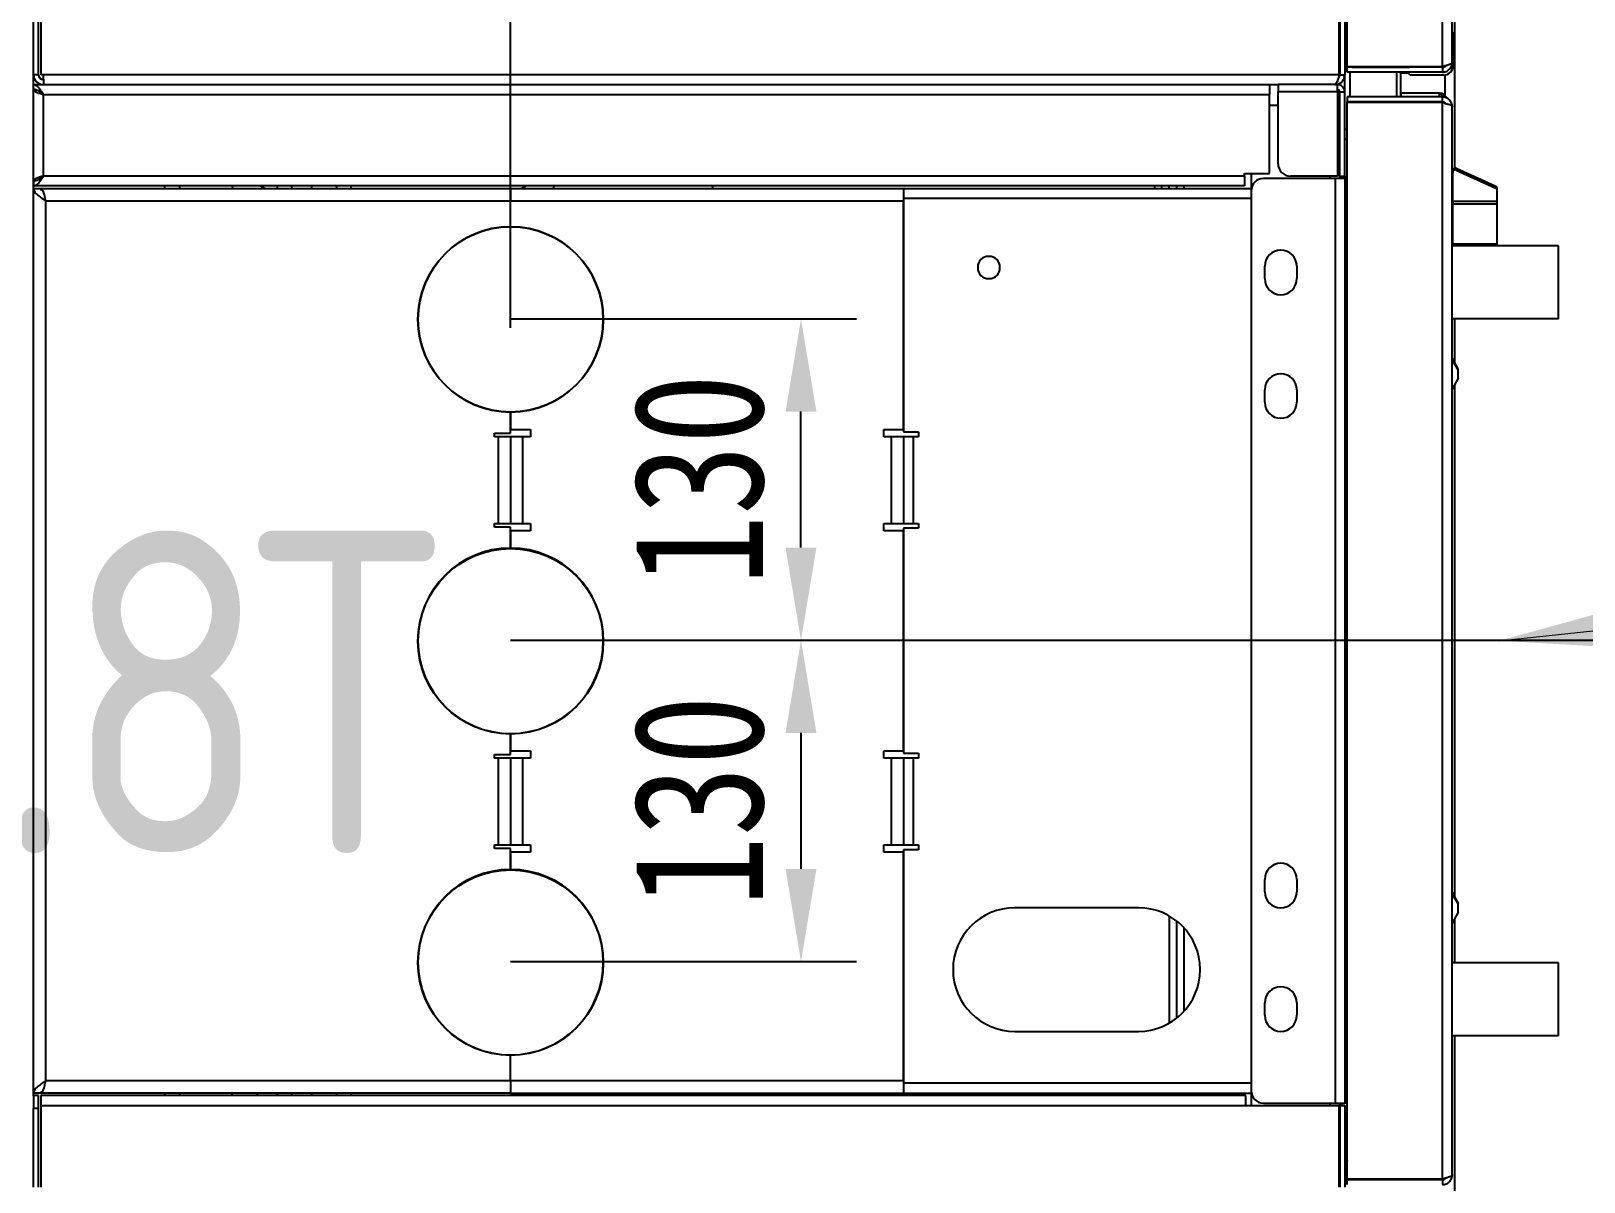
# Model space of a CAD drawing. Header units: millimetres. Extents: x 0 to 87554, y -20854 to 20404.
# Drawn here: x 11843 to 12472, y -14495 to -14029 of the extents above; entities that cross this region are included whole.
import ezdxf

# ---------------------------------------------------------------- set-up
doc = ezdxf.new("R2010")
doc.units = ezdxf.units.MM
doc.layers.get('0').update_dxf_attribs({"lineweight": 15})
doc.layers.get('Defpoints').update_dxf_attribs({"lineweight": 15})
doc.layers.add('THICK', color=7, linetype='Continuous', lineweight=0)
doc.layers.add('标注', color=1, linetype='Continuous', lineweight=18)
doc.styles.get("Standard").update_dxf_attribs({"font": 'isocp.shx', "width": 0.707, "bigfont": 'hztxt.shx'})
doc.styles.add('txtstyle_200', font='tssdeng.shx', dxfattribs={"bigfont": 'hztxt.shx'})
doc.styles.add('仿宋', font='', dxfattribs={"width": 0.8})
doc.styles.get('仿宋').set_extended_font_data('仿宋_gb2312')
doc.dimstyles.new('12倍', dxfattribs={"dimscale": 21, "dimtxt": 3.5, "dimasz": 2.5, "dimexe": 1.5, "dimexo": 0, "dimgap": 1, "dimtad": 1, "dimtoh": 1, "dimdsep": 46, "dimtxsty": '仿宋', "dimcen": 2.5, "dimdle": 5, "dimclrd": 4, "dimclre": 4, "dimclrt": 3, "dimadec": 0, "dimazin": 0, "dimtfac": 1, "dimtmove": 0, "dimatfit": 3, "dimfxl": 1, "dimtolj": 1, "dimarcsym": 0})
doc.dimstyles.new('DJ', dxfattribs={"dimtxt": 75, "dimasz": 75, "dimexe": 20, "dimexo": 0, "dimgap": 20, "dimtad": 1, "dimdec": 1, "dimtxsty": 'Standard', "dimcen": 10, "dimclrd": 95, "dimclre": 95, "dimclrt": 95, "dimadec": 0, "dimazin": 0, "dimtfac": 1, "dimtdec": 1, "dimtmove": 1, "dimatfit": 3, "dimfxl": 1, "dimlwd": 13, "dimlwe": 15, "dimarcsym": 0})

# ---------------------------------------------------------------- blocks, each defined once
blk = doc.blocks.new('*D179')
at = {"color": 4, "linetype": 'Continuous', "lineweight": -2}
for p, q in [((12982.34, -13472.73), (13207.77, -13472.73)), ((13185.27, -14238.23), (13185.27, -13510.23)), ((12071.82, -14275.73), (13207.77, -14275.73))]:
    blk.add_line(p, q, dxfattribs=at)
at = {"color": 4, "lineweight": -3}
for points in [[(13179.02, -13510.23), (13191.52, -13510.23), (13185.27, -13472.73)], [(13179.02, -14238.23), (13191.52, -14238.23), (13185.27, -14275.73)]]:
    blk.add_solid(points, dxfattribs=at)
at = {"layer": 'Defpoints', "color": 0, "lineweight": -3}
for p in [(12982.34, -13472.73), (13185.27, -13472.73), (12071.82, -14275.73)]:
    blk.add_point(p, dxfattribs=at)
at = {"color": 3, "lineweight": -3, "insert": (13144.02, -13874.23), "char_height": 52.5, "attachment_point": 5, "rotation": 90, "style": '仿宋'}
blk.add_mtext('\\A1;About803', dxfattribs=at)
blk = doc.blocks.new('*D180')
at = {"color": 4, "linetype": 'Continuous', "lineweight": -2}
for p, q in [((12071.82, -14275.73), (13207.77, -14275.73)), ((13185.27, -14688.23), (13185.27, -14313.23)), ((12167.51, -14725.73), (13207.77, -14725.73))]:
    blk.add_line(p, q, dxfattribs=at)
at = {"color": 4, "lineweight": -3}
for points in [[(13179.02, -14313.23), (13191.52, -14313.23), (13185.27, -14275.73)], [(13179.02, -14688.23), (13191.52, -14688.23), (13185.27, -14725.73)]]:
    blk.add_solid(points, dxfattribs=at)
at = {"layer": 'Defpoints', "color": 0, "lineweight": -3}
for p in [(12071.82, -14275.73), (13185.27, -14275.73), (12167.51, -14725.73)]:
    blk.add_point(p, dxfattribs=at)
at = {"color": 3, "lineweight": -3, "insert": (13144.02, -14500.73), "char_height": 52.5, "attachment_point": 5, "rotation": 90, "style": '仿宋'}
blk.add_mtext('\\A1;450', dxfattribs=at)
blk = doc.blocks.new('A$C1B2D4C3C')
at = {"color": 87, "linetype": 'Continuous', "lineweight": 25}
for p, q in [((462, 617), (494, 617)), ((494, 617), (494, 615)), ((498.9, 617), (494, 617)), ((498.9, 617), (912, 617)), ((499, 615), (499, 617)), ((500, 614), (500, 617)), ((866, 617), (866, 614)), ((867, 127), (867, 617)), ((869, 617), (867, 617)), ((869.1, 616.34), (869.1, 617)), ((869.1, 617), (905.9, 617)), ((905.9, 616.34), (905.9, 617)), ((906, 617), (908, 617)), ((908, 617), (908, 613)), ((912, 615), (912, 617)), ((912, 617), (944, 617)), ((462, 615), (494, 615)), ((495, 614), (462, 614)), ((494, 615), (499, 615)), ((495, 614), (495, 126.5)), ((499, 614), (495, 614)), ((499, 126.5), (499, 614)), ((500, 424), (500, 613.9)), ((500.82, 613.9), (500, 613.9)), ((505, 612), (861, 612)), ((505, 424), (505, 612)), ((861, 612), (861, 424)), ((865.18, 613.9), (866, 613.9)), ((866, 613.9), (866, 424)), ((871, 127), (871, 613)), ((871, 613), (904, 613)), ((904, 613), (904, 117)), ((908, 613), (908, 117)), ((908, 613), (908, 113.5)), ((910, 613), (908, 613)), ((910, 613), (912, 613)), ((912, 615), (944, 615)), ((945, 614), (912, 614)), ((912, 613), (912, 614)), ((912, 88.7), (912, 613)), ((500, 564), (499, 564)), ((867, 564), (866, 564)), ((500, 558), (499, 558)), ((867, 558), (866, 558)), ((500, 536.78), (499, 536.78)), ((500, 518.49), (499, 518.49)), ((867, 518.49), (866, 518.49)), ((499, 512.49), (500, 512.49)), ((866, 512.37), (866.97, 512.49)), ((866.97, 512.49), (867, 512.49)), ((500, 504.49), (499, 504.49)), ((866.97, 504.49), (866, 504.62)), ((867, 504.49), (866.97, 504.49)), ((500, 494.49), (499, 494.49)), ((867, 494.49), (866, 494.49)), ((499, 488.49), (500, 488.49)), ((866, 488.49), (867, 488.49)), ((599, 424), (599, 430.5)), ((599, 430.5), (600.5, 430.5)), ((600.5, 430.5), (600.5, 429)), ((635.5, 429), (600.5, 429)), ((600.5, 429), (600.5, 424)), ((635.5, 429), (635.5, 430.5)), ((635.5, 430.5), (637, 430.5)), ((635.5, 424), (635.5, 429)), ((637, 430.5), (637, 424)), ((729, 424), (729, 430.5)), ((729, 430.5), (730.5, 430.5)), ((730.5, 430.5), (730.5, 429)), ((765.5, 429), (730.5, 429)), ((730.5, 429), (730.5, 424)), ((765.5, 429), (765.5, 430.5)), ((765.5, 430.5), (767, 430.5)), ((765.5, 424), (765.5, 429)), ((767, 430.5), (767, 424)), ((505, 424), (500, 424)), ((500, 424), (500, 265)), ((505, 424), (515.5, 424)), ((505, 265), (505, 424)), ((590.5, 424), (599, 424)), ((597.5, 424), (590.5, 424)), ((597.5, 416), (597.5, 424)), ((635.5, 424), (600.5, 424)), ((600.5, 424), (600.5, 419)), ((635.5, 419), (635.5, 424)), ((637, 424), (645.5, 424)), ((645.5, 424), (638.5, 424)), ((638.5, 424), (638.5, 416)), ((720.5, 424), (729, 424)), ((727.5, 424), (720.5, 424)), ((727.5, 416), (727.5, 424)), ((765.5, 424), (730.5, 424)), ((730.5, 424), (730.5, 419)), ((765.5, 419), (765.5, 424)), ((767, 424), (775.5, 424)), ((775.5, 424), (768.5, 424)), ((768.5, 424), (768.5, 416)), ((850.5, 424), (861, 424)), ((866, 424), (861, 424)), ((861, 424), (861, 265)), ((866, 424), (866, 265)), ((600.5, 416), (597.5, 416)), ((600.5, 419), (635.5, 419)), ((600.5, 419), (600.5, 416)), ((635.5, 416), (635.5, 419)), ((638.5, 416), (635.5, 416)), ((730.5, 416), (727.5, 416)), ((730.5, 419), (765.5, 419)), ((730.5, 419), (730.5, 416)), ((765.5, 416), (765.5, 419)), ((768.5, 416), (765.5, 416)), ((499, 406.78), (500, 406.78)), ((499, 342.17), (500, 342.17)), ((866, 342.17), (867, 342.17)), ((597.5, 265), (597.5, 273)), ((597.5, 273), (600.5, 273)), ((600.5, 273), (600.5, 270)), ((635.5, 270), (635.5, 273)), ((635.5, 273), (638.5, 273)), ((638.5, 273), (638.5, 265)), ((727.5, 265), (727.5, 273)), ((727.5, 273), (730.5, 273)), ((730.5, 273), (730.5, 270)), ((765.5, 273), (768.5, 273)), ((765.5, 270), (765.5, 273)), ((768.5, 273), (768.5, 265)), ((504, 265), (500, 265)), ((500, 265), (500, 124.4)), ((598.5, 265), (504, 265)), ((504, 124.4), (504, 265)), ((505, 265), (597.5, 265)), ((598.5, 259), (598.5, 265)), ((600.5, 270), (600.5, 265)), ((635.5, 270), (600.5, 270)), ((635.5, 265), (600.5, 265)), ((600.5, 265), (600.5, 261)), ((635.5, 265), (635.5, 270)), ((635.5, 261), (635.5, 265)), ((728.5, 265), (637.5, 265)), ((637.5, 265), (637.5, 259)), ((638.5, 265), (727.5, 265)), ((728.5, 259), (728.5, 265)), ((730.5, 270), (730.5, 265)), ((765.5, 270), (730.5, 270)), ((765.5, 265), (730.5, 265)), ((730.5, 265), (730.5, 261)), ((765.5, 265), (765.5, 270)), ((765.5, 261), (765.5, 265)), ((862, 265), (767.5, 265)), ((767.5, 265), (767.5, 259)), ((768.5, 265), (861, 265)), ((866, 265), (862, 265)), ((862, 265), (862, 124.4)), ((866, 265), (866, 124.4)), ((600.5, 259), (598.5, 259)), ((600.5, 261), (635.5, 261)), ((600.5, 261), (600.5, 259)), ((635.5, 259), (635.5, 261)), ((637.5, 259), (635.5, 259)), ((730.5, 259), (728.5, 259)), ((730.5, 261), (765.5, 261)), ((730.5, 261), (730.5, 259)), ((765.5, 259), (765.5, 261)), ((767.5, 259), (765.5, 259)), ((525, 220), (525, 170)), ((575, 170), (575, 220)), ((500, 163.5), (499, 163.5)), ((867, 163.5), (866, 163.5)), ((499, 160.5), (500, 160.5)), ((500, 157.5), (499, 157.5)), ((571.65, 157.5), (528.35, 157.5)), ((866, 160.5), (867, 160.5)), ((866, 157.5), (867, 157.5)), ((499, 154.5), (500, 154.5)), ((499, 151.5), (500, 151.5)), ((530.38, 154.5), (569.62, 154.5)), ((533.18, 151.5), (566.82, 151.5)), ((866, 154.5), (867, 154.5)), ((866, 151.5), (867, 151.5)), ((495, 126.5), (495, 88.7)), ((495, 126.5), (499, 126.5)), ((871, 127), (867, 127)), ((871, 127), (872, 127)), ((872, 127), (872, 126.5)), ((872, 126.5), (872, 117)), ((501, 124.4), (495, 124.4)), ((496, 119.4), (496, 90.4)), ((865, 124.4), (501, 124.4)), ((872, 124.4), (865, 124.4)), ((870, 90.4), (870, 119.4)), ((531.5, 118.9), (536.5, 118.9)), ((581.5, 118.9), (586.5, 118.9)), ((779.5, 118.9), (784.5, 118.9)), ((829.5, 118.9), (834.5, 118.9)), ((872, 117), (904, 117)), ((876, 113.5), (905, 113.5)), ((899.5, 113.5), (899.5, 117)), ((908, 117), (904, 117)), ((905, 89.5), (905, 113.5)), ((908, 113.5), (905, 113.5)), ((908, 89.5), (908, 113.5)), ((871, 89.5), (871, 108.5)), ((530.5, 106), (530.36, 106)), ((536.5, 105.9), (531.5, 105.9)), ((580.5, 106), (580.35, 106)), ((586.5, 105.9), (581.5, 105.9)), ((784.5, 105.9), (779.5, 105.9)), ((785.64, 106), (785.5, 106)), ((834.5, 105.9), (829.5, 105.9)), ((835.64, 106), (835.5, 106)), ((462, 88.7), (495, 88.7)), ((495, 88.5), (462, 88.5)), ((466.5, 88.7), (466.5, 88.5)), ((496, 92.5), (495, 92.5)), ((495, 88.5), (496, 88.5)), ((495, 88.5), (495, 86.5)), ((495.5, 88.5), (495.5, 87.83)), ((870, 90.4), (496, 90.4)), ((496, 90.4), (496, 86.4)), ((871, 92.5), (870, 92.5)), ((870, 86.4), (870, 90.4)), ((870, 88.5), (871, 88.5)), ((870.5, 88.5), (870.5, 88.46)), ((905, 89.5), (871, 89.5)), ((871, 88.5), (905, 88.5)), ((871, 88.5), (871, 86.5)), ((899.5, 88.5), (899.5, 89.5)), ((903, 89.5), (903, 88.5)), ((903, 88.6), (905.44, 88.6)), ((905, 89.5), (906, 89.5)), ((905, 88.5), (905, 86.5)), ((906, 89.5), (908, 89.5)), ((907.83, 88.5), (908.62, 88.5)), ((907.86, 88.6), (908.55, 88.6)), ((911.5, 88.6), (913, 88.6)), ((912, 88.7), (945, 88.7)), ((912, 88.5), (912, 86.5)), ((945, 88.5), (912, 88.5)), ((913, 88.7), (913, 88.5)), ((916.5, 88.7), (916.5, 88.5)), ((495, 86.5), (462, 86.5)), ((463, 85.5), (465, 85.5)), ((465, 47), (465, 85.5)), ((465.1, 85.5), (465.2, 85.5)), ((465.1, 85.5), (465.1, 85.5)), ((465.1, 83.45), (465.1, 75.5)), ((465.1, 83.45), (465.2, 83.45)), ((465.2, 85.5), (900.8, 85.5)), ((465.2, 47), (465.2, 85.5)), ((472, 85.9), (472, 86.5)), ((472, 85.9), (473.74, 85.9)), ((473.74, 86.5), (473.74, 85.9)), ((473.74, 85.9), (484, 85.9)), ((484, 86.5), (484, 85.9)), ((496, 86.4), (870, 86.4)), ((496, 85.5), (496, 86.4)), ((870, 86.4), (870, 85.5)), ((871, 86.5), (905, 86.5)), ((885.9, 86.5), (885.9, 85.5)), ((889.9, 86.5), (889.9, 85.5)), ((900.8, 85.5), (900.9, 85.5)), ((900.8, 47), (900.8, 85.5)), ((900.9, 83.45), (900.8, 83.45)), ((900.9, 85.5), (900.9, 85.5)), ((900.9, 75.5), (900.9, 83.45)), ((903, 85.5), (901, 85.5)), ((901, 47), (901, 85.5)), ((903, 47), (903, 85.5)), ((913, 84.5), (903, 84.5)), ((905, 86.5), (912, 86.5)), ((945, 86.5), (912, 86.5)), ((913, 85.5), (915, 85.5)), ((913, 47), (913, 85.5)), ((915, 47), (915, 85.5)), ((915.1, 85.5), (915.2, 85.5)), ((915.1, 85.5), (915.1, 85.5)), ((915.1, 83.45), (915.1, 75.5)), ((915.1, 83.45), (915.2, 83.45)), ((915.2, 85.5), (1400.8, 85.5)), ((915.2, 47), (915.2, 85.5)), ((925.9, 86.5), (925.9, 85.5)), ((465.1, 75.5), (465.1, 60.5)), ((465.2, 75.5), (465.1, 75.5)), ((900.8, 75.5), (900.9, 75.5)), ((900.9, 60.5), (900.9, 75.5)), ((915.1, 75.5), (915.1, 60.5)), ((915.2, 75.5), (915.1, 75.5)), ((465.1, 65.55), (465, 65.55)), ((465.1, 64), (465, 64)), ((465.1, 63.8), (465, 63.8)), ((901, 65.55), (900.9, 65.55)), ((901, 64), (900.9, 64)), ((901, 63.8), (900.9, 63.8)), ((913, 65.55), (903, 65.55)), ((913, 64), (903, 64)), ((904.5, 63.8), (903, 63.8)), ((904.5, 48.3), (904.5, 63.8)), ((912.7, 64), (912.7, 61)), ((915.1, 65.55), (915, 65.55)), ((915.1, 64), (915, 64)), ((915.1, 63.8), (915, 63.8)), ((465.1, 60.5), (465.2, 60.5)), ((465.1, 47), (465.1, 60.5)), ((900.8, 60.5), (900.9, 60.5)), ((900.9, 47), (900.9, 60.5)), ((911.8, 60.1), (913, 61.3)), ((911.8, 46.6), (911.8, 60.1)), ((915.1, 60.5), (915.2, 60.5)), ((915.1, 47), (915.1, 60.5)), ((465, 47), (463, 47)), ((465.1, 48.3), (465, 48.3)), ((465.2, 47), (465.1, 47)), ((465.2, 47), (900.8, 47)), ((900.8, 47), (900.9, 47)), ((901, 48.3), (900.9, 48.3)), ((901, 47), (903, 47)), ((904.5, 48.3), (903, 48.3)), ((911.85, 46), (903.59, 46)), ((915, 47), (913, 47)), ((915.1, 48.3), (915, 48.3)), ((915.2, 47), (915.1, 47)), ((915.2, 47), (1400.8, 47)), ((424.25, 42), (523.25, 42)), ((467, 43), (899, 43)), ((523.25, 0), (523.25, 43)), ((552.75, 0), (552.75, 43)), ((552.75, 42), (570.68, 42)), ((573.2, 40.64), (568.82, 43)), ((573.2, 40.64), (576.66, 40.64)), ((576.66, 40.64), (580.7, 43)), ((576.66, 40.64), (576.8, 40.64)), ((581.17, 43), (576.8, 40.64)), ((579.32, 42), (786.68, 42)), ((789.2, 40.64), (784.82, 43)), ((789.2, 40.64), (792.66, 40.64)), ((792.66, 40.64), (796.7, 43)), ((792.66, 40.64), (792.8, 40.64)), ((797.18, 43), (792.8, 40.64)), ((795.32, 42), (813.25, 42)), ((813.25, 0), (813.25, 43)), ((842.75, 0), (842.75, 43)), ((842.75, 42.8), (843.41, 42.8)), ((843.41, 24.8), (843.41, 42.8)), ((843.41, 42.8), (859.71, 42.8)), ((843.54, 43), (843.54, 42.8)), ((859.5, 43), (859.5, 42.8)), ((859.71, 42.8), (859.71, 24.8)), ((860.66, 42.8), (859.71, 42.8)), ((860.66, 24.8), (860.66, 42.8)), ((860.66, 42.8), (872.5, 42.8)), ((873.41, 41.39), (866.15, 25.39)), ((874.18, 41.39), (866.92, 25.39)), ((873.27, 42.8), (872.5, 42.8)), ((873.41, 41.39), (874.18, 41.39)), ((874.27, 41.8), (873.5, 41.8)), ((874.25, 42), (995.68, 42)), ((929, 42.6), (915.8, 42.6)), ((917, 43), (1399, 43)), ((929.4, 43), (929, 42.6)), ((866.92, 25.39), (866.15, 25.39)), ((842.75, 24.8), (843.41, 24.8)), ((843.41, 24.8), (859.71, 24.8)), ((859.71, 24.8), (860.66, 24.8)), ((860.66, 24.8), (865.24, 24.8)), ((865.24, 24.8), (866.01, 24.8)), ((523.25, 0), (552.75, 0)), ((813.25, 0), (842.75, 0))]:
    blk.add_line(p, q, dxfattribs=at)
at = {"color": 87, "linetype": 'Continuous', "lineweight": 25, "flags": 128}
for points in [[(871, 613), (871, 613)], [(904, 613), (904, 613)], [(866, 536.3), (866.05, 536.31), (867, 536.45)], [(499, 526.65), (499.24, 526.58), (500, 526.24)], [(500, 417.32), (499.24, 416.98), (499, 416.91)], [(867, 406.55), (866.05, 406.69), (866, 406.7)], [(495, 88.08), (495.64, 87.75), (496, 87.5)], [(870, 88.33), (870.41, 88.44), (871, 88.5)], [(465, 85.5), (465.05, 85.5), (465.2, 85.49)], [(472.57, 85.5), (472.56, 85.51), (472, 85.9)], [(473.74, 85.9), (473.97, 85.66), (474.14, 85.5)], [(484, 85.9), (483.44, 85.51), (483.43, 85.5)], [(900.8, 85.49), (900.95, 85.5), (901, 85.5)], [(915, 85.5), (915.05, 85.5), (915.2, 85.49)], [(465.2, 74.61), (465.18, 74.72), (465.1, 75.5)], [(900.9, 75.5), (900.82, 74.72), (900.8, 74.61)], [(915.2, 74.61), (915.18, 74.72), (915.1, 75.5)]]:
    blk.add_lwpolyline(points, dxfattribs=at)
at = {"color": 87, "linetype": 'Continuous', "lineweight": 25}
for centre, radius, start, end in [((912, 613), 4, 90, 180), ((912, 613), 2, 90, 180), ((870, 522.5), 4, 138.59038, 180), ((553, 424), 37.5, 0, 180), ((683, 424), 37.5, 0, 180), ((813, 424), 37.5, 0, 180), ((553, 424), 37.5, 180, 270), ((553, 424), 37.5, 270, 0), ((683, 424), 37.5, 180, 270), ((683, 424), 37.5, 270, 0), ((813, 424), 37.5, 180, 270), ((813, 424), 37.5, 270, 0), ((870, 420.5), 4, 180, 221.40962), ((550, 220), 25, 90, 180), ((550, 220), 25, 0, 90), ((834, 230.5), 4.5, 90, 270), ((834, 230.5), 4.5, 270, 90), ((550, 170), 25, 180, 0), ((501, 119.4), 5, 90, 180), ((865, 119.4), 5, 0, 90), ((531.5, 112.4), 6.5, 90, 270), ((536.5, 112.4), 6.5, 270, 90), ((581.5, 112.4), 6.5, 90, 270), ((586.5, 112.4), 6.5, 270, 90), ((779.5, 112.4), 6.5, 90, 270), ((784.5, 112.4), 6.5, 270, 90), ((829.5, 112.4), 6.5, 90, 270), ((834.5, 112.4), 6.5, 270, 90), ((876, 108.5), 5, 90, 180), ((905, 89.5), 3, 270, 0), ((905, 89.5), 1, 270, 0), ((465.05, 83.45), 0.05, 360, 180), ((493, 83.5), 3, 41.81031, 90), ((871, 85.5), 1, 90, 180), ((900.95, 83.45), 0.05, 0, 180), ((915.05, 83.45), 0.05, 360, 180), ((915.8, 46.6), 4, 180, 270), ((872.5, 41.8), 0.999, 359.93349, 89.94515), ((873.27, 41.8), 0.999, 359.93349, 89.94601), ((872.5, 41.8), 1, 335.59473, 0.00284), ((873.27, 41.8), 1, 335.59427, 359.99936), ((865.24, 25.8), 0.998, 270.03124, 335.63166), ((866.01, 25.8), 0.998, 270.03177, 335.63114)]:
    blk.add_arc(centre, radius, start, end, dxfattribs=at)
for points, knots in [([(505, 612), (504.58, 612.66), (503.75, 613.97), (502.5, 615.62), (501.25, 616.77), (500.42, 616.92), (500, 617)], [0, 0, 0, 0, 0.25001, 0.499996, 0.750003, 1, 1, 1, 1]), ([(866, 617), (865.58, 616.92), (864.75, 616.77), (863.5, 615.62), (862.25, 613.97), (861.42, 612.66), (861, 612)], [0, 0, 0, 0, 0.249997, 0.500004, 0.74999, 1, 1, 1, 1]), ([(867, 617), (867.06, 616.67), (867.18, 616), (868.11, 615), (869.43, 614), (870.48, 613.33), (871, 613)], [0, 0, 0, 0, 0.249999, 0.500012, 0.750003, 1, 1, 1, 1]), ([(869, 617), (869.03, 616.67), (869.09, 616), (869.55, 615), (870.21, 614), (870.74, 613.33), (871, 613)], [0, 0, 0, 0, 0.249999, 0.500026, 0.75001, 1, 1, 1, 1]), ([(871, 613), (870.84, 613.52), (870.52, 614.57), (870.05, 615.89), (869.57, 616.82), (869.26, 616.94), (869.1, 617)], [0, 0, 0, 0, 0.249992, 0.499989, 0.749995, 1, 1, 1, 1]), ([(905.9, 617), (905.74, 616.94), (905.42, 616.82), (904.95, 615.89), (904.47, 614.57), (904.16, 613.52), (904, 613)], [0, 0, 0, 0, 0.2500049, 0.5000111, 0.7500088, 1, 1, 1, 1]), ([(904, 613), (904.52, 613.33), (905.57, 614), (906.89, 615), (907.82, 616), (907.94, 616.67), (908, 617)], [0, 0, 0, 0, 0.249998, 0.499986, 0.750001, 1, 1, 1, 1]), ([(904, 613), (904.26, 613.33), (904.79, 614), (905.45, 615), (905.91, 616), (905.97, 616.67), (906, 617)], [0, 0, 0, 0, 0.249988, 0.499972, 0.750001, 1, 1, 1, 1]), ([(500, 613.9), (500.08, 613.74), (500.23, 613.42), (501.38, 612.95), (503.03, 612.48), (504.34, 612.16), (505, 612)], [0, 0, 0, 0, 0.250006, 0.5, 0.749995, 1, 1, 1, 1]), ([(861, 612), (861.66, 612.16), (862.97, 612.48), (864.62, 612.95), (865.77, 613.42), (865.92, 613.74), (866, 613.9)], [0, 0, 0, 0, 0.250005, 0.500002, 0.749994, 1, 1, 1, 1]), ([(871, 613), (870.84, 613.26), (870.52, 613.78), (870.14, 614.35), (869.91, 614.54), (869.84, 614.6)], [0, 0, 0, 0, 0.410784, 0.821529, 1, 1, 1, 1]), ([(905.16, 614.6), (905.09, 614.54), (904.86, 614.35), (904.47, 613.78), (904.16, 613.26), (904, 613)], [0, 0, 0, 0, 0.178468, 0.589218, 1, 1, 1, 1]), ([(908, 90.5), (908.06, 89.98), (908.18, 88.93), (909.11, 87.61), (910.43, 86.68), (911.48, 86.56), (912, 86.5)], [0, 0, 0, 0, 0.2500038, 0.499998, 0.7500028, 1, 1, 1, 1]), ([(912, 88.7), (911.48, 88.85), (910.43, 89.15), (909.11, 89.6), (908.18, 90.05), (908.06, 90.35), (908, 90.5)], [0, 0, 0, 0, 0.249999, 0.499994, 0.749996, 1, 1, 1, 1]), ([(910.56, 89.12), (910.57, 89.11), (910.72, 88.88), (911.23, 88.6), (911.74, 88.53), (912, 88.5)], [0, 0, 0, 0, 0.0279329, 0.5139598, 1, 1, 1, 1]), ([(463, 47), (463.06, 46.48), (463.18, 45.43), (464.11, 44.11), (465.43, 43.18), (466.48, 43.06), (467, 43)], [0, 0, 0, 0, 0.249987, 0.499995, 0.749995, 1, 1, 1, 1]), ([(465.61, 46.07), (465.6, 46.07), (465.38, 46.22), (465.1, 46.73), (465.03, 47.24), (465, 47.5)], [0, 0, 0, 0, 0.021474, 0.510727, 1, 1, 1, 1]), ([(465, 47), (465.03, 46.74), (465.1, 46.23), (465.38, 45.72), (465.61, 45.57), (465.62, 45.56)], [0, 0, 0, 0, 0.4860128, 0.9720718, 1, 1, 1, 1]), ([(467, 43), (466.85, 43.06), (466.55, 43.18), (466.1, 44.11), (465.65, 45.43), (465.35, 46.48), (465.2, 47)], [0, 0, 0, 0, 0.2500061, 0.5000135, 0.7500112, 1, 1, 1, 1]), ([(465.28, 47), (465.38, 46.71), (465.59, 46.1), (465.79, 45.62), (465.9, 45.37)], [0, 0, 0, 0, 0.4745634, 1, 1, 1, 1]), ([(899, 43), (899.52, 43.06), (900.57, 43.18), (901.89, 44.11), (902.82, 45.43), (902.94, 46.48), (903, 47)], [0, 0, 0, 0, 0.250006, 0.500004, 0.750012, 1, 1, 1, 1]), ([(900.8, 47), (900.65, 46.48), (900.35, 45.43), (899.9, 44.11), (899.45, 43.18), (899.15, 43.06), (899, 43)], [0, 0, 0, 0, 0.249989, 0.499986, 0.749994, 1, 1, 1, 1]), ([(900.1, 45.37), (900.21, 45.62), (900.41, 46.1), (900.62, 46.71), (900.72, 47)], [0, 0, 0, 0, 0.525437, 1, 1, 1, 1]), ([(900.38, 45.56), (900.39, 45.57), (900.62, 45.72), (900.9, 46.23), (900.97, 46.74), (901, 47)], [0, 0, 0, 0, 0.027928, 0.513987, 1, 1, 1, 1]), ([(901, 47.5), (900.98, 47.23), (900.95, 46.83), (900.71, 46.51), (900.62, 46.4)], [0, 0, 0, 0, 0.658772, 1, 1, 1, 1]), ([(902.5, 45.17), (902.84, 45.37), (903.58, 45.79), (904.34, 46.93), (904.45, 47.84), (904.5, 48.3)], [0, 0, 0, 0, 0.301113, 0.650564, 1, 1, 1, 1]), ([(904.5, 48.3), (904.21, 47.84), (903.63, 46.92), (903.06, 46.21), (902.77, 45.85)], [0, 0, 0, 0, 0.506347, 1, 1, 1, 1]), ([(913, 47), (913.06, 46.48), (913.18, 45.43), (914.11, 44.11), (915.43, 43.18), (916.48, 43.06), (917, 43)], [0, 0, 0, 0, 0.249987, 0.499993, 0.749995, 1, 1, 1, 1]), ([(915.61, 46.07), (915.6, 46.07), (915.38, 46.22), (915.1, 46.73), (915.03, 47.24), (915, 47.5)], [0, 0, 0, 0, 0.021453, 0.510719, 1, 1, 1, 1]), ([(915, 47), (915.03, 46.74), (915.1, 46.23), (915.38, 45.72), (915.61, 45.57), (915.62, 45.56)], [0, 0, 0, 0, 0.486011, 0.972072, 1, 1, 1, 1]), ([(917, 43), (916.85, 43.06), (916.55, 43.18), (916.1, 44.11), (915.65, 45.43), (915.35, 46.48), (915.2, 47)], [0, 0, 0, 0, 0.250007, 0.500014, 0.750012, 1, 1, 1, 1]), ([(915.28, 47), (915.38, 46.71), (915.59, 46.1), (915.79, 45.62), (915.9, 45.37)], [0, 0, 0, 0, 0.474574, 1, 1, 1, 1])]:
    blk.add_open_spline(points, degree=3, knots=knots, dxfattribs=at)
blk = doc.blocks.new('*D218')
at = {"color": 4, "linetype": 'Continuous', "lineweight": -2}
for p, q in [((12037.46, -14145.73), (12177.46, -14145.73)), ((12154.96, -14238.23), (12154.96, -14183.23)), ((12037.46, -14275.73), (12177.46, -14275.73))]:
    blk.add_line(p, q, dxfattribs=at)
at = {"color": 4, "lineweight": -3}
for points in [[(12148.71, -14183.23), (12161.21, -14183.23), (12154.96, -14145.73)], [(12148.71, -14238.23), (12161.21, -14238.23), (12154.96, -14275.73)]]:
    blk.add_solid(points, dxfattribs=at)
at = {"layer": 'Defpoints', "color": 0, "lineweight": -3}
for p in [(12037.46, -14145.73), (12154.96, -14145.73), (12037.46, -14275.73)]:
    blk.add_point(p, dxfattribs=at)
at = {"color": 3, "lineweight": -3, "insert": (12113.71, -14210.73), "char_height": 52.5, "attachment_point": 5, "rotation": 90, "style": '仿宋'}
blk.add_mtext('\\A1;130', dxfattribs=at)
blk = doc.blocks.new('*D219')
at = {"color": 4, "linetype": 'Continuous', "lineweight": -2}
for p, q in [((12037.46, -14275.73), (12177.46, -14275.73)), ((12154.96, -14313.23), (12154.96, -14368.23)), ((12037.46, -14405.73), (12177.46, -14405.73))]:
    blk.add_line(p, q, dxfattribs=at)
at = {"color": 4, "lineweight": -3}
for points in [[(12148.71, -14313.23), (12161.21, -14313.23), (12154.96, -14275.73)], [(12148.71, -14368.23), (12161.21, -14368.23), (12154.96, -14405.73)]]:
    blk.add_solid(points, dxfattribs=at)
at = {"layer": 'Defpoints', "color": 0, "lineweight": -3}
for p in [(12037.46, -14275.73), (12037.46, -14405.73), (12154.96, -14405.73)]:
    blk.add_point(p, dxfattribs=at)
at = {"color": 3, "lineweight": -3, "insert": (12113.71, -14340.73), "char_height": 52.5, "attachment_point": 5, "rotation": 90, "style": '仿宋'}
blk.add_mtext('\\A1;130', dxfattribs=at)
blk = doc.blocks.new('*D222')
at = {"color": 4, "linetype": 'Continuous', "lineweight": -2}
for p, q in [((12037.39, -14149.4), (12037.39, -13280.83)), ((13067.39, -13532.74), (13067.39, -13280.83)), ((13029.89, -13303.33), (12074.89, -13303.33))]:
    blk.add_line(p, q, dxfattribs=at)
at = {"color": 4, "lineweight": -3}
for points in [[(12074.89, -13297.08), (12074.89, -13309.58), (12037.39, -13303.33)], [(13029.89, -13297.08), (13029.89, -13309.58), (13067.39, -13303.33)]]:
    blk.add_solid(points, dxfattribs=at)
at = {"layer": 'Defpoints', "color": 0, "lineweight": -3}
for p in [(12037.39, -13303.33), (13067.39, -13532.74), (12037.39, -14149.4)]:
    blk.add_point(p, dxfattribs=at)
at = {"color": 3, "lineweight": -3, "insert": (12552.39, -13262.08), "char_height": 52.5, "attachment_point": 5, "style": '仿宋'}
blk.add_mtext('\\A1;About1030', dxfattribs=at)

msp = doc.modelspace()

# ---------------------------------------------------------------- linework, layer by layer
at = {"color": 6, "lineweight": -3}
for centre in [(12037.462, -14145.944), (12037.462, -14276.154), (12037.462, -14406.154)]:
    msp.add_circle(centre, 37.5, dxfattribs=at)

# ---------------------------------------------------------------- block references
at = {"rotation": 90}
msp.add_blockref('A$C1B2D4C3C', (12461.462, -14958.944), dxfattribs=at)

# ---------------------------------------------------------------- texts
at = {"layer": '标注', "color": 1, "lineweight": 0, "insert": (11538.003, -14361.774), "char_height": 130, "width": 598.8645, "attachment_point": 7, "style": 'txtstyle_200'}
msp.add_mtext('{\\Fgbenor,gbcbig|c134;\\T0.8;HV 0.8T}', dxfattribs=at)

# ---------------------------------------------------------------- dimensions: what is measured, and where the dimension line sits
at = {"lineweight": -3}
dim = msp.add_linear_dim(base=(12037.387, -13303.326), p1=(13067.387, -13532.735), p2=(12037.387, -14149.4), text='About<>', dimstyle='12倍', override={"dimscale": 15}, dxfattribs=at)
dim.commit()
dim.dimension.update_dxf_attribs({"geometry": '*D222', "text_midpoint": (12552.387, -13262.076)})
dim = msp.add_linear_dim(base=(13185.271, -13472.734), p1=(12071.823, -14275.734), p2=(12982.342, -13472.734), angle=90, text='About<>', dimstyle='12倍', override={"dimscale": 15}, dxfattribs=at)
dim.commit()
dim.dimension.update_dxf_attribs({"geometry": '*D179', "text_midpoint": (13144.021, -13874.234)})
for base, p2, picture, middle in [((12154.96, -14145.734), (12037.462, -14145.734), '*D218', (12154.96, -14210.734)), ((12154.96, -14405.734), (12037.462, -14405.734), '*D219', (12154.96, -14340.734))]:
    dim = msp.add_linear_dim(base=base, p1=(12037.462, -14275.734), p2=p2, angle=90, dimstyle='12倍', override={"dimscale": 15}, dxfattribs=at)
    dim.commit()
    dim.dimension.update_dxf_attribs({"geometry": picture, "text_midpoint": middle, "dimtype": 160})
dim = msp.add_linear_dim(base=(13185.271, -14275.734), p1=(12167.512, -14725.734), p2=(12071.823, -14275.734), angle=90, dimstyle='12倍', override={"dimscale": 15}, dxfattribs=at)
dim.commit()
dim.dimension.update_dxf_attribs({"geometry": '*D180', "text_midpoint": (13144.021, -14500.734)})

# ---------------------------------------------------------------- leaders
at = {"layer": 'THICK', "lineweight": -3}
for points in [[(11003.524, -14645.734), (11548.173, -13039.326), (12608.302, -13039.326)], [(12437.462, -14275.944), (14047.964, -14103.344), (15192.376, -14103.344)]]:
    msp.add_leader(points, dimstyle='DJ', override={"dimtad": 0, "dimfxl": 1.25, "dimarcsym": 1}, dxfattribs=at)

doc.saveas('drawing.dxf')
